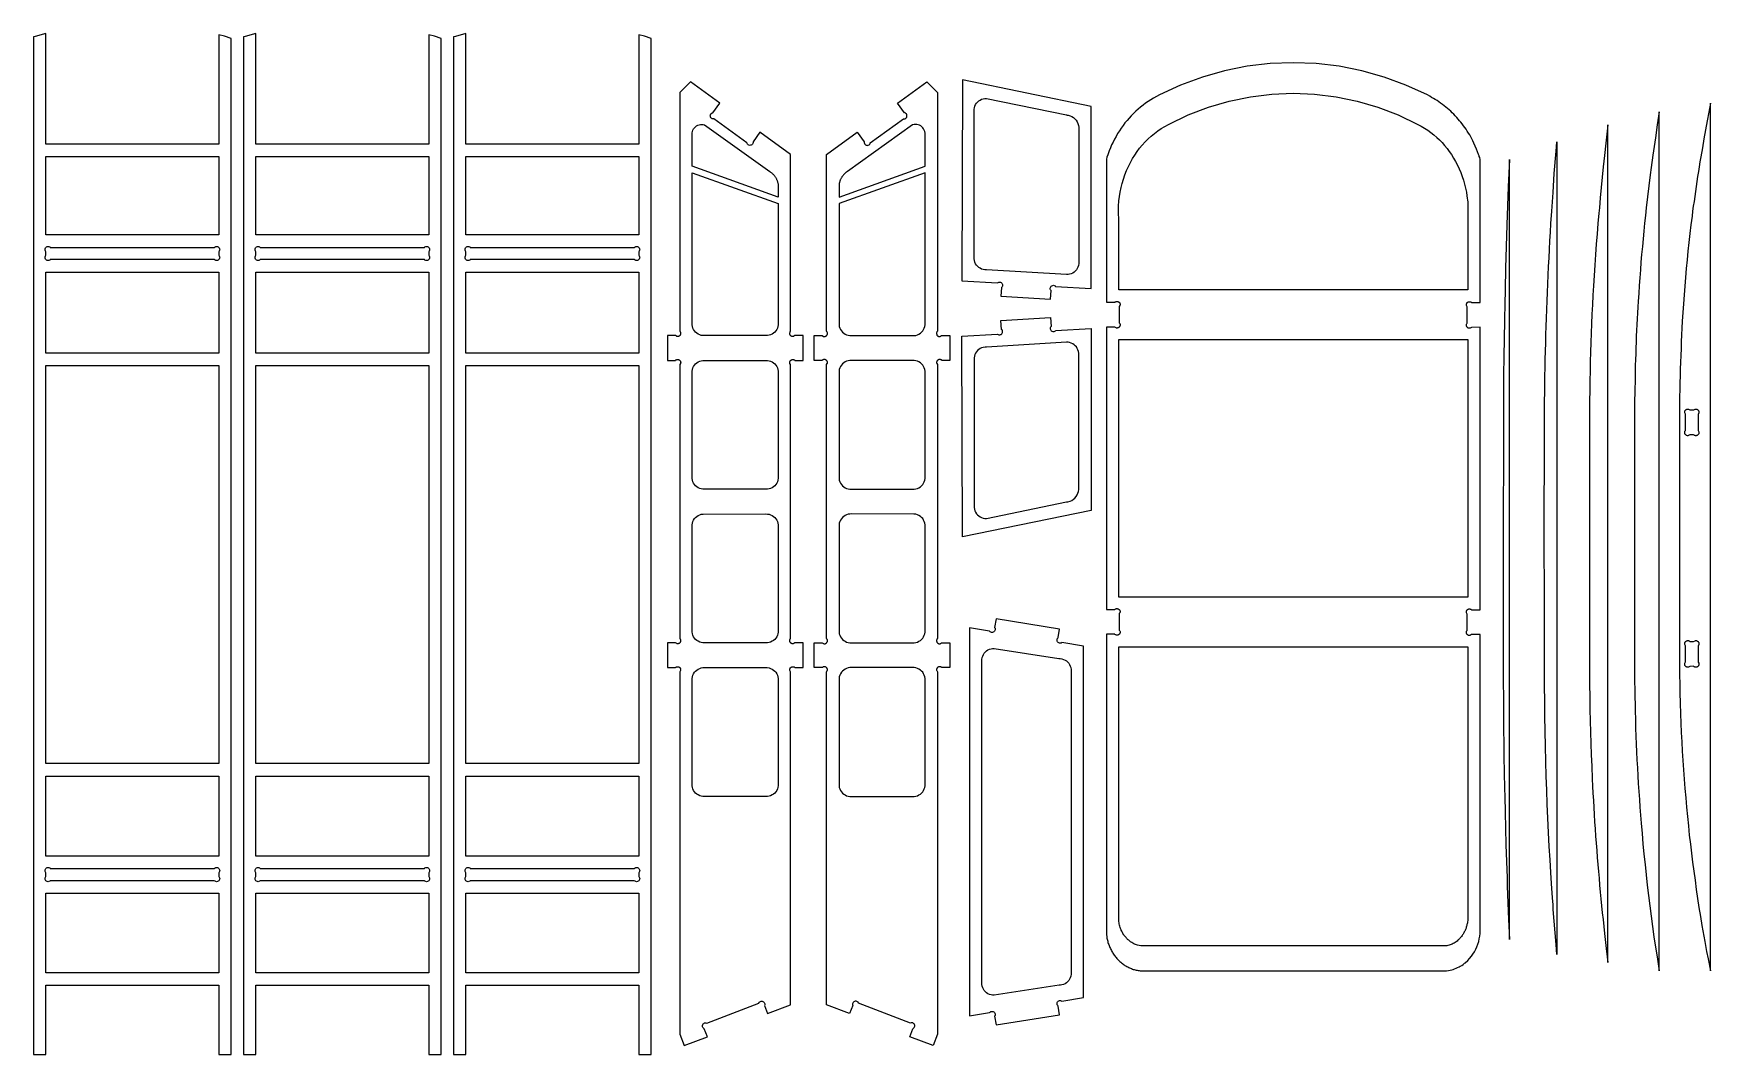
# Model space of a CAD drawing. Extents: x 141.1 to 183.9, y -70.4 to -35.8.
# Drawn here: x 141.07 to 157.95, y -46.04 to -35.76 of the extents above; entities that cross this region are included whole.
import ezdxf

# ---------------------------------------------------------------- set-up
doc = ezdxf.new("R2010")
doc.units = 0
doc.layers.get('0').update_dxf_attribs({"linetype": 'CONTINUOUS'})
doc.layers.add('SECTIONCUTEDGES', color=18, linetype='CONTINUOUS')

msp = doc.modelspace()

# ---------------------------------------------------------------- linework, layer by layer
for points in [[(141.198, -37.789), (141.198, -36.999), (142.938, -36.999), (142.938, -37.789)], [(143.312, -37.789), (143.312, -36.999), (145.051, -36.999), (145.051, -37.789)]]:
    msp.add_lwpolyline(points, close=True)
at = {"layer": 'SECTIONCUTEDGES'}
for points in [[(141.074, -46.039), (141.198, -46.039), (141.198, -45.341), (142.938, -45.341), (142.938, -46.039), (143.062, -46.039), (143.062, -35.812), (142.996, -35.789), (142.938, -35.774), (142.938, -36.874), (141.198, -36.874), (141.198, -35.762), (141.089, -35.79), (141.074, -35.796)], [(143.187, -46.039), (143.312, -46.039), (143.312, -45.341), (145.051, -45.341), (145.051, -46.039), (145.176, -46.039), (145.176, -35.812), (145.11, -35.789), (145.051, -35.774), (145.051, -36.874), (143.312, -36.874), (143.312, -35.762), (143.204, -35.79), (143.187, -35.796)], [(145.301, -46.039), (145.425, -46.039), (145.425, -45.341), (147.165, -45.341), (147.165, -46.039), (147.289, -46.039), (147.289, -35.812), (147.223, -35.789), (147.165, -35.774), (147.165, -36.874), (145.425, -36.874), (145.425, -35.762), (145.319, -35.79), (145.301, -35.796)], [(152.152, -45.185), (152.161, -45.187), (152.171, -45.19), (152.181, -45.192), (152.191, -45.193), (152.201, -45.195), (152.211, -45.196), (152.219, -45.197), (155.281, -45.197), (155.284, -45.197), (155.294, -45.196), (155.315, -45.193), (155.331, -45.19), (155.346, -45.186), (155.361, -45.182), (155.376, -45.177), (155.391, -45.171), (155.405, -45.165), (155.42, -45.158), (155.433, -45.15), (155.447, -45.142), (155.46, -45.133), (155.475, -45.121), (155.482, -45.116), (155.507, -45.092), (155.526, -45.072), (155.544, -45.051), (155.56, -45.028), (155.575, -45.005), (155.588, -44.98), (155.6, -44.955), (155.609, -44.929), (155.618, -44.903), (155.624, -44.876), (155.629, -44.848), (155.632, -44.821), (155.632, -41.812), (155.547, -41.812), (155.545, -41.813), (155.534, -41.819), (155.53, -41.821), (155.527, -41.821), (155.525, -41.821), (155.522, -41.821), (155.519, -41.821), (155.517, -41.82), (155.514, -41.82), (155.513, -41.819), (155.51, -41.817), (155.507, -41.816), (155.505, -41.814), (155.503, -41.812), (155.501, -41.809), (155.499, -41.807), (155.497, -41.804), (155.496, -41.801), (155.495, -41.799), (155.494, -41.796), (155.494, -41.793), (155.494, -41.79), (155.494, -41.786), (155.495, -41.783), (155.496, -41.779), (155.498, -41.775), (155.499, -41.774), (155.501, -41.771), (155.502, -41.769), (155.503, -41.768), (155.503, -41.607), (155.503, -41.606), (155.496, -41.593), (155.495, -41.59), (155.494, -41.587), (155.494, -41.584), (155.494, -41.58), (155.495, -41.578), (155.495, -41.576), (155.496, -41.574), (155.497, -41.572), (155.498, -41.57), (155.499, -41.568), (155.5, -41.566), (155.503, -41.563), (155.505, -41.561), (155.509, -41.559), (155.512, -41.557), (155.513, -41.556), (155.516, -41.555), (155.52, -41.554), (155.523, -41.554), (155.525, -41.554), (155.528, -41.554), (155.53, -41.554), (155.533, -41.555), (155.535, -41.555), (155.538, -41.556), (155.541, -41.558), (155.544, -41.56), (155.545, -41.561), (155.546, -41.562), (155.547, -41.563), (155.632, -41.563), (155.632, -38.719), (155.547, -38.72), (155.546, -38.72), (155.533, -38.727), (155.531, -38.728), (155.528, -38.728), (155.524, -38.729), (155.521, -38.728), (155.519, -38.728), (155.516, -38.727), (155.513, -38.726), (155.51, -38.725), (155.508, -38.724), (155.505, -38.721), (155.503, -38.719), (155.501, -38.717), (155.499, -38.714), (155.497, -38.712), (155.496, -38.709), (155.495, -38.706), (155.494, -38.703), (155.494, -38.7), (155.494, -38.697), (155.494, -38.694), (155.495, -38.69), (155.496, -38.686), (155.499, -38.68), (155.501, -38.677), (155.503, -38.676), (155.503, -38.676), (155.503, -38.514), (155.503, -38.513), (155.496, -38.5), (155.495, -38.499), (155.494, -38.496), (155.494, -38.493), (155.494, -38.49), (155.494, -38.488), (155.495, -38.485), (155.495, -38.483), (155.496, -38.481), (155.497, -38.479), (155.498, -38.477), (155.499, -38.475), (155.5, -38.473), (155.503, -38.47), (155.505, -38.468), (155.507, -38.467), (155.51, -38.465), (155.512, -38.464), (155.515, -38.463), (155.518, -38.462), (155.521, -38.461), (155.525, -38.461), (155.528, -38.461), (155.531, -38.461), (155.535, -38.462), (155.538, -38.464), (155.541, -38.465), (155.542, -38.466), (155.545, -38.468), (155.546, -38.47), (155.547, -38.47), (155.632, -38.47), (155.632, -37.031), (155.628, -37.011), (155.624, -37), (155.622, -36.994), (155.617, -36.978), (155.607, -36.951), (155.596, -36.924), (155.583, -36.894), (155.57, -36.864), (155.56, -36.843), (155.549, -36.823), (155.538, -36.803), (155.527, -36.783), (155.515, -36.763), (155.503, -36.743), (155.491, -36.725), (155.479, -36.707), (155.466, -36.69), (155.453, -36.672), (155.439, -36.655), (155.425, -36.639), (155.411, -36.622), (155.397, -36.606), (155.382, -36.59), (155.367, -36.574), (155.351, -36.559), (155.336, -36.544), (155.32, -36.53), (155.303, -36.515), (155.287, -36.502), (155.27, -36.488), (155.253, -36.475), (155.235, -36.462), (155.217, -36.45), (155.199, -36.437), (155.181, -36.426), (155.163, -36.414), (155.144, -36.404), (155.125, -36.393), (155.101, -36.38), (154.885, -36.281), (154.666, -36.2), (154.441, -36.137), (154.213, -36.091), (153.983, -36.064), (153.751, -36.055), (153.52, -36.064), (153.289, -36.091), (153.061, -36.137), (152.837, -36.2), (152.618, -36.281), (152.404, -36.379), (152.346, -36.411), (152.319, -36.428), (152.292, -36.445), (152.266, -36.463), (152.24, -36.482), (152.215, -36.502), (152.19, -36.523), (152.167, -36.544), (152.144, -36.567), (152.121, -36.589), (152.1, -36.613), (152.079, -36.637), (152.058, -36.662), (152.039, -36.688), (152.02, -36.714), (152.002, -36.741), (151.984, -36.769), (151.968, -36.797), (151.952, -36.825), (151.938, -36.854), (151.924, -36.883), (151.911, -36.913), (151.899, -36.943), (151.888, -36.974), (151.885, -36.982), (151.877, -37.007), (151.872, -37.025), (151.871, -37.028), (151.871, -37.03), (151.871, -38.467), (151.955, -38.467), (151.956, -38.467), (151.957, -38.466), (151.96, -38.463), (151.962, -38.462), (151.965, -38.461), (151.968, -38.459), (151.971, -38.459), (151.974, -38.458), (151.978, -38.458), (151.981, -38.458), (151.984, -38.459), (151.988, -38.46), (151.991, -38.461), (151.994, -38.463), (151.997, -38.465), (151.999, -38.467), (152.002, -38.47), (152.003, -38.472), (152.005, -38.474), (152.006, -38.476), (152.006, -38.478), (152.007, -38.48), (152.008, -38.483), (152.008, -38.485), (152.009, -38.487), (152.009, -38.489), (152.008, -38.493), (152.007, -38.496), (152.007, -38.498), (152, -38.51), (151.999, -38.511), (151.999, -38.672), (152, -38.673), (152.001, -38.675), (152.003, -38.677), (152.004, -38.679), (152.006, -38.681), (152.007, -38.684), (152.008, -38.688), (152.008, -38.691), (152.008, -38.694), (152.008, -38.697), (152.008, -38.7), (152.007, -38.703), (152.006, -38.706), (152.005, -38.709), (152.004, -38.711), (152.002, -38.714), (151.999, -38.717), (151.998, -38.718), (151.995, -38.72), (151.993, -38.722), (151.99, -38.723), (151.987, -38.724), (151.983, -38.725), (151.98, -38.726), (151.977, -38.726), (151.974, -38.726), (151.969, -38.724), (151.957, -38.717), (151.955, -38.717), (151.871, -38.717), (151.871, -41.56), (151.955, -41.56), (151.956, -41.559), (151.957, -41.558), (151.96, -41.556), (151.963, -41.554), (151.966, -41.553), (151.969, -41.552), (151.973, -41.551), (151.976, -41.551), (151.979, -41.551), (151.981, -41.551), (151.984, -41.552), (151.988, -41.553), (151.989, -41.553), (151.992, -41.555), (151.995, -41.557), (151.997, -41.558), (151.999, -41.56), (152.002, -41.563), (152.003, -41.565), (152.005, -41.567), (152.006, -41.569), (152.006, -41.571), (152.007, -41.573), (152.008, -41.575), (152.008, -41.578), (152.009, -41.58), (152.009, -41.583), (152.008, -41.584), (152.008, -41.587), (152.007, -41.589), (152.006, -41.592), (152.001, -41.6), (152, -41.603), (151.999, -41.604), (151.999, -41.765), (152, -41.766), (152, -41.767), (152.003, -41.77), (152.006, -41.775), (152.007, -41.776), (152.008, -41.781), (152.008, -41.784), (152.008, -41.787), (152.008, -41.79), (152.008, -41.793), (152.007, -41.796), (152.006, -41.799), (152.005, -41.801), (152.004, -41.804), (152.002, -41.807), (151.999, -41.809), (151.998, -41.811), (151.995, -41.813), (151.993, -41.815), (151.991, -41.815), (151.988, -41.817), (151.987, -41.817), (151.983, -41.818), (151.982, -41.818), (151.979, -41.819), (151.977, -41.819), (151.974, -41.818), (151.97, -41.817), (151.967, -41.816), (151.957, -41.81), (151.956, -41.809), (151.871, -41.809), (151.871, -44.821), (151.871, -44.825), (151.872, -44.834), (151.874, -44.853), (151.877, -44.868), (151.879, -44.878), (151.881, -44.889), (151.884, -44.9), (151.887, -44.911), (151.89, -44.921), (151.894, -44.932), (151.898, -44.942), (151.902, -44.952), (151.906, -44.962), (151.911, -44.972), (151.915, -44.982), (151.921, -44.992), (151.926, -45.002), (151.931, -45.011), (151.937, -45.02), (151.943, -45.03), (151.95, -45.038), (151.956, -45.047), (151.963, -45.056), (151.97, -45.064), (151.977, -45.073), (151.984, -45.081), (151.992, -45.089), (152, -45.096), (152.007, -45.103), (152.015, -45.11), (152.024, -45.117), (152.032, -45.124), (152.041, -45.13), (152.049, -45.136), (152.058, -45.142), (152.067, -45.148), (152.077, -45.153), (152.086, -45.158), (152.096, -45.163), (152.105, -45.167), (152.114, -45.171), (152.123, -45.175), (152.133, -45.179), (152.142, -45.182)], [(147.622, -45.95), (147.855, -45.861), (147.823, -45.78), (147.817, -45.775), (147.811, -45.769), (147.807, -45.762), (147.805, -45.754), (147.805, -45.746), (147.808, -45.738), (147.812, -45.731), (147.818, -45.726), (147.825, -45.722), (147.833, -45.72), (147.841, -45.72), (147.849, -45.723), (148.372, -45.521), (148.376, -45.514), (148.382, -45.508), (148.39, -45.505), (148.397, -45.503), (148.406, -45.503), (148.413, -45.505), (148.42, -45.509), (148.426, -45.515), (148.43, -45.522), (148.432, -45.53), (148.432, -45.539), (148.429, -45.546), (148.461, -45.628), (148.693, -45.538), (148.693, -42.189), (148.693, -42.188), (148.692, -42.186), (148.686, -42.175), (148.685, -42.172), (148.684, -42.169), (148.684, -42.166), (148.684, -42.162), (148.685, -42.16), (148.685, -42.158), (148.686, -42.156), (148.687, -42.154), (148.688, -42.152), (148.689, -42.15), (148.69, -42.148), (148.694, -42.144), (148.695, -42.143), (148.699, -42.14), (148.702, -42.139), (148.703, -42.138), (148.706, -42.137), (148.71, -42.136), (148.713, -42.136), (148.715, -42.136), (148.718, -42.136), (148.72, -42.136), (148.723, -42.136), (148.725, -42.137), (148.728, -42.138), (148.731, -42.14), (148.734, -42.142), (148.735, -42.143), (148.736, -42.144), (148.737, -42.145), (148.818, -42.145), (148.818, -41.895), (148.737, -41.895), (148.736, -41.896), (148.724, -41.902), (148.721, -41.903), (148.719, -41.904), (148.715, -41.904), (148.712, -41.904), (148.709, -41.904), (148.706, -41.903), (148.703, -41.902), (148.7, -41.901), (148.698, -41.9), (148.695, -41.897), (148.693, -41.895), (148.691, -41.892), (148.689, -41.89), (148.687, -41.887), (148.686, -41.885), (148.685, -41.882), (148.684, -41.879), (148.684, -41.876), (148.684, -41.873), (148.684, -41.87), (148.685, -41.866), (148.686, -41.862), (148.687, -41.859), (148.689, -41.857), (148.69, -41.855), (148.692, -41.853), (148.693, -41.852), (148.693, -39.096), (148.693, -39.095), (148.691, -39.092), (148.686, -39.083), (148.685, -39.08), (148.685, -39.079), (148.684, -39.076), (148.684, -39.074), (148.684, -39.07), (148.685, -39.067), (148.685, -39.065), (148.686, -39.063), (148.687, -39.061), (148.688, -39.059), (148.689, -39.057), (148.69, -39.055), (148.693, -39.052), (148.695, -39.05), (148.697, -39.049), (148.7, -39.047), (148.702, -39.046), (148.705, -39.045), (148.708, -39.044), (148.711, -39.043), (148.715, -39.043), (148.718, -39.043), (148.72, -39.043), (148.723, -39.044), (148.726, -39.045), (148.728, -39.045), (148.731, -39.047), (148.732, -39.048), (148.735, -39.05), (148.737, -39.052), (148.737, -39.052), (148.818, -39.052), (148.818, -38.803), (148.737, -38.803), (148.736, -38.803), (148.725, -38.809), (148.723, -38.81), (148.721, -38.811), (148.716, -38.812), (148.712, -38.812), (148.711, -38.811), (148.707, -38.811), (148.704, -38.81), (148.701, -38.809), (148.698, -38.807), (148.695, -38.804), (148.693, -38.803), (148.691, -38.8), (148.689, -38.797), (148.687, -38.795), (148.686, -38.792), (148.685, -38.789), (148.684, -38.786), (148.684, -38.783), (148.684, -38.78), (148.684, -38.777), (148.685, -38.774), (148.687, -38.767), (148.689, -38.764), (148.69, -38.762), (148.692, -38.76), (148.693, -38.759), (148.693, -38.759), (148.693, -36.979), (148.384, -36.755), (148.315, -36.852), (148.315, -36.86), (148.313, -36.868), (148.309, -36.875), (148.303, -36.881), (148.296, -36.885), (148.289, -36.887), (148.28, -36.888), (148.273, -36.886), (148.265, -36.882), (148.259, -36.876), (148.255, -36.869), (148.253, -36.862), (147.92, -36.621), (147.912, -36.621), (147.904, -36.619), (147.897, -36.615), (147.891, -36.609), (147.887, -36.602), (147.885, -36.595), (147.884, -36.586), (147.886, -36.579), (147.89, -36.571), (147.896, -36.565), (147.903, -36.561), (147.91, -36.559), (147.981, -36.462), (147.685, -36.247), (147.577, -36.355), (147.577, -38.758), (147.577, -38.759), (147.578, -38.759), (147.579, -38.76), (147.581, -38.762), (147.582, -38.764), (147.584, -38.768), (147.585, -38.77), (147.586, -38.774), (147.586, -38.777), (147.586, -38.78), (147.586, -38.783), (147.586, -38.786), (147.585, -38.789), (147.584, -38.792), (147.583, -38.795), (147.582, -38.797), (147.58, -38.8), (147.578, -38.802), (147.576, -38.804), (147.572, -38.807), (147.569, -38.809), (147.566, -38.81), (147.565, -38.81), (147.561, -38.811), (147.56, -38.811), (147.557, -38.812), (147.553, -38.812), (147.549, -38.811), (147.546, -38.809), (147.535, -38.803), (147.534, -38.803), (147.453, -38.803), (147.453, -39.052), (147.533, -39.052), (147.534, -39.052), (147.535, -39.05), (147.538, -39.048), (147.54, -39.047), (147.543, -39.045), (147.546, -39.044), (147.549, -39.043), (147.551, -39.043), (147.554, -39.043), (147.557, -39.043), (147.559, -39.043), (147.562, -39.044), (147.564, -39.044), (147.567, -39.045), (147.569, -39.046), (147.572, -39.048), (147.575, -39.05), (147.577, -39.052), (147.579, -39.053), (147.58, -39.055), (147.581, -39.057), (147.583, -39.059), (147.584, -39.061), (147.584, -39.063), (147.585, -39.065), (147.586, -39.067), (147.586, -39.07), (147.587, -39.072), (147.587, -39.075), (147.586, -39.077), (147.586, -39.079), (147.585, -39.082), (147.578, -39.095), (147.577, -39.096), (147.577, -41.851), (147.578, -41.852), (147.58, -41.854), (147.582, -41.857), (147.583, -41.859), (147.585, -41.862), (147.586, -41.867), (147.586, -41.87), (147.586, -41.873), (147.586, -41.876), (147.586, -41.879), (147.585, -41.882), (147.584, -41.885), (147.583, -41.887), (147.582, -41.89), (147.58, -41.892), (147.578, -41.895), (147.576, -41.897), (147.573, -41.899), (147.571, -41.901), (147.568, -41.902), (147.566, -41.903), (147.563, -41.904), (147.56, -41.904), (147.558, -41.904), (147.554, -41.904), (147.55, -41.904), (147.547, -41.902), (147.535, -41.896), (147.534, -41.895), (147.453, -41.895), (147.453, -42.145), (147.533, -42.145), (147.534, -42.144), (147.536, -42.143), (147.538, -42.141), (147.541, -42.139), (147.544, -42.137), (147.547, -42.136), (147.551, -42.136), (147.554, -42.136), (147.556, -42.136), (147.559, -42.136), (147.561, -42.136), (147.564, -42.137), (147.567, -42.138), (147.57, -42.14), (147.573, -42.141), (147.575, -42.143), (147.577, -42.145), (147.58, -42.148), (147.581, -42.15), (147.583, -42.152), (147.584, -42.154), (147.585, -42.156), (147.585, -42.158), (147.586, -42.16), (147.586, -42.162), (147.587, -42.167), (147.587, -42.168), (147.586, -42.171), (147.585, -42.174), (147.578, -42.187), (147.577, -42.189), (147.577, -45.834)], [(150.126, -45.95), (149.893, -45.861), (149.924, -45.78), (149.931, -45.775), (149.937, -45.769), (149.941, -45.762), (149.943, -45.754), (149.943, -45.746), (149.94, -45.738), (149.936, -45.731), (149.93, -45.726), (149.923, -45.722), (149.915, -45.72), (149.907, -45.72), (149.899, -45.723), (149.376, -45.521), (149.372, -45.514), (149.366, -45.508), (149.358, -45.505), (149.351, -45.503), (149.342, -45.503), (149.335, -45.505), (149.328, -45.509), (149.322, -45.515), (149.318, -45.522), (149.316, -45.53), (149.316, -45.539), (149.319, -45.546), (149.287, -45.628), (149.055, -45.538), (149.055, -42.189), (149.055, -42.187), (149.062, -42.175), (149.063, -42.173), (149.064, -42.17), (149.064, -42.167), (149.064, -42.162), (149.063, -42.16), (149.063, -42.158), (149.062, -42.156), (149.061, -42.154), (149.06, -42.152), (149.059, -42.15), (149.057, -42.148), (149.056, -42.146), (149.054, -42.144), (149.053, -42.143), (149.049, -42.14), (149.046, -42.139), (149.045, -42.138), (149.042, -42.137), (149.038, -42.136), (149.035, -42.136), (149.033, -42.136), (149.03, -42.136), (149.028, -42.136), (149.025, -42.136), (149.023, -42.137), (149.02, -42.138), (149.017, -42.14), (149.014, -42.142), (149.013, -42.143), (149.012, -42.144), (149.011, -42.145), (148.93, -42.145), (148.93, -41.895), (149.011, -41.895), (149.012, -41.896), (149.024, -41.902), (149.027, -41.904), (149.029, -41.904), (149.033, -41.904), (149.036, -41.904), (149.039, -41.904), (149.042, -41.903), (149.045, -41.902), (149.048, -41.901), (149.049, -41.9), (149.053, -41.897), (149.055, -41.895), (149.057, -41.892), (149.059, -41.89), (149.061, -41.887), (149.062, -41.885), (149.063, -41.882), (149.064, -41.879), (149.064, -41.876), (149.064, -41.873), (149.064, -41.87), (149.063, -41.864), (149.062, -41.862), (149.061, -41.859), (149.059, -41.857), (149.058, -41.855), (149.057, -41.853), (149.055, -41.852), (149.055, -41.851), (149.055, -39.096), (149.055, -39.095), (149.062, -39.083), (149.063, -39.08), (149.063, -39.079), (149.064, -39.076), (149.064, -39.074), (149.064, -39.07), (149.063, -39.067), (149.063, -39.065), (149.062, -39.063), (149.061, -39.061), (149.06, -39.059), (149.059, -39.057), (149.058, -39.055), (149.055, -39.052), (149.053, -39.05), (149.051, -39.049), (149.048, -39.047), (149.046, -39.046), (149.043, -39.045), (149.04, -39.044), (149.037, -39.043), (149.033, -39.043), (149.03, -39.043), (149.028, -39.043), (149.025, -39.044), (149.022, -39.045), (149.02, -39.045), (149.017, -39.047), (149.016, -39.048), (149.013, -39.05), (149.012, -39.051), (149.011, -39.052), (148.93, -39.052), (148.93, -38.803), (149.011, -38.803), (149.012, -38.803), (149.025, -38.81), (149.027, -38.811), (149.03, -38.811), (149.032, -38.812), (149.036, -38.812), (149.039, -38.811), (149.042, -38.81), (149.045, -38.809), (149.047, -38.809), (149.049, -38.807), (149.053, -38.804), (149.055, -38.803), (149.057, -38.8), (149.059, -38.797), (149.061, -38.795), (149.062, -38.792), (149.063, -38.789), (149.064, -38.786), (149.064, -38.783), (149.064, -38.78), (149.064, -38.777), (149.063, -38.774), (149.061, -38.767), (149.059, -38.764), (149.058, -38.762), (149.056, -38.759), (149.055, -38.759), (149.055, -36.979), (149.364, -36.755), (149.433, -36.852), (149.433, -36.86), (149.435, -36.868), (149.439, -36.875), (149.445, -36.881), (149.452, -36.885), (149.459, -36.887), (149.467, -36.888), (149.475, -36.886), (149.483, -36.882), (149.489, -36.876), (149.493, -36.869), (149.495, -36.862), (149.828, -36.621), (149.836, -36.621), (149.844, -36.619), (149.851, -36.615), (149.857, -36.609), (149.861, -36.602), (149.863, -36.595), (149.864, -36.586), (149.862, -36.579), (149.858, -36.571), (149.852, -36.565), (149.845, -36.561), (149.838, -36.559), (149.767, -36.462), (150.063, -36.247), (150.171, -36.355), (150.171, -38.758), (150.17, -38.759), (150.169, -38.76), (150.167, -38.762), (150.166, -38.765), (150.164, -38.769), (150.162, -38.773), (150.162, -38.777), (150.162, -38.78), (150.162, -38.783), (150.162, -38.786), (150.163, -38.789), (150.164, -38.792), (150.165, -38.795), (150.166, -38.797), (150.168, -38.8), (150.17, -38.802), (150.172, -38.804), (150.176, -38.807), (150.179, -38.809), (150.182, -38.81), (150.185, -38.811), (150.187, -38.811), (150.19, -38.812), (150.193, -38.812), (150.196, -38.811), (150.199, -38.811), (150.202, -38.809), (150.213, -38.803), (150.214, -38.803), (150.295, -38.803), (150.295, -39.052), (150.214, -39.052), (150.214, -39.051), (150.213, -39.05), (150.21, -39.048), (150.208, -39.047), (150.205, -39.045), (150.202, -39.044), (150.201, -39.044), (150.197, -39.043), (150.194, -39.043), (150.192, -39.043), (150.189, -39.043), (150.187, -39.043), (150.184, -39.044), (150.181, -39.045), (150.179, -39.046), (150.176, -39.048), (150.173, -39.05), (150.171, -39.052), (150.168, -39.055), (150.167, -39.057), (150.165, -39.059), (150.164, -39.061), (150.163, -39.063), (150.163, -39.065), (150.162, -39.067), (150.162, -39.07), (150.161, -39.073), (150.162, -39.076), (150.162, -39.077), (150.163, -39.08), (150.164, -39.083), (150.17, -39.095), (150.171, -39.096), (150.171, -41.851), (150.17, -41.852), (150.168, -41.854), (150.166, -41.857), (150.165, -41.859), (150.163, -41.865), (150.162, -41.87), (150.161, -41.873), (150.162, -41.876), (150.162, -41.879), (150.163, -41.882), (150.164, -41.885), (150.165, -41.887), (150.166, -41.89), (150.168, -41.892), (150.171, -41.895), (150.172, -41.897), (150.175, -41.899), (150.177, -41.901), (150.18, -41.902), (150.182, -41.903), (150.185, -41.904), (150.188, -41.904), (150.191, -41.904), (150.196, -41.904), (150.198, -41.904), (150.201, -41.902), (150.213, -41.896), (150.214, -41.896), (150.295, -41.895), (150.295, -42.145), (150.215, -42.145), (150.214, -42.144), (150.213, -42.143), (150.21, -42.141), (150.207, -42.139), (150.204, -42.137), (150.201, -42.136), (150.197, -42.136), (150.194, -42.136), (150.192, -42.136), (150.189, -42.136), (150.187, -42.136), (150.184, -42.137), (150.181, -42.138), (150.177, -42.14), (150.175, -42.141), (150.173, -42.143), (150.171, -42.145), (150.168, -42.148), (150.167, -42.15), (150.165, -42.152), (150.164, -42.154), (150.163, -42.156), (150.163, -42.158), (150.162, -42.16), (150.162, -42.162), (150.161, -42.167), (150.162, -42.169), (150.162, -42.171), (150.163, -42.174), (150.17, -42.187), (150.171, -42.189), (150.171, -45.834)], [(150.81, -38.407), (151.308, -38.437), (151.314, -38.348), (151.309, -38.341), (151.306, -38.334), (151.306, -38.326), (151.307, -38.318), (151.311, -38.31), (151.316, -38.304), (151.323, -38.3), (151.331, -38.297), (151.339, -38.296), (151.347, -38.298), (151.354, -38.301), (151.36, -38.307), (151.717, -38.328), (151.717, -36.495), (150.423, -36.229), (150.415, -38.25), (150.774, -38.271), (150.781, -38.267), (150.789, -38.264), (150.797, -38.264), (150.805, -38.265), (150.812, -38.269), (150.818, -38.274), (150.823, -38.281), (150.825, -38.289), (150.826, -38.297), (150.825, -38.305), (150.821, -38.312), (150.816, -38.318)], [(150.631, -38.137), (150.615, -38.132), (150.6, -38.125), (150.586, -38.116), (150.574, -38.105), (150.563, -38.093), (150.554, -38.079), (150.547, -38.064), (150.542, -38.048), (150.539, -38.031), (150.539, -36.538), (150.539, -36.524), (150.542, -36.508), (150.547, -36.492), (150.554, -36.477), (150.563, -36.463), (150.574, -36.451), (150.586, -36.44), (150.6, -36.431), (150.615, -36.424), (150.631, -36.419), (150.647, -36.416), (150.664, -36.416), (151.468, -36.581), (151.472, -36.582), (151.482, -36.583), (151.486, -36.584), (151.505, -36.589), (151.523, -36.598), (151.539, -36.608), (151.554, -36.62), (151.566, -36.635), (151.577, -36.651), (151.585, -36.668), (151.591, -36.687), (151.594, -36.705), (151.595, -36.725), (151.594, -36.728), (151.593, -36.741), (151.592, -38.071), (151.592, -38.078), (151.59, -38.097), (151.585, -38.112), (151.578, -38.127), (151.569, -38.141), (151.558, -38.154), (151.545, -38.164), (151.532, -38.173), (151.517, -38.18), (151.501, -38.185), (151.485, -38.188), (151.468, -38.188), (150.664, -38.14), (150.649, -38.14)], [(151.996, -38.343), (151.996, -37.645), (151.996, -37.636), (151.995, -37.618), (151.993, -37.582), (151.992, -37.564), (151.992, -37.542), (151.993, -37.499), (151.996, -37.447), (152.002, -37.402), (152.009, -37.358), (152.018, -37.313), (152.029, -37.27), (152.042, -37.226), (152.057, -37.184), (152.073, -37.142), (152.092, -37.1), (152.112, -37.06), (152.134, -37.02), (152.156, -36.985), (152.18, -36.95), (152.205, -36.916), (152.232, -36.884), (152.261, -36.852), (152.291, -36.823), (152.322, -36.794), (152.354, -36.767), (152.388, -36.742), (152.423, -36.718), (152.459, -36.696), (152.496, -36.676), (152.695, -36.581), (152.899, -36.503), (153.108, -36.442), (153.321, -36.398), (153.535, -36.372), (153.751, -36.363), (153.967, -36.372), (154.182, -36.398), (154.394, -36.442), (154.603, -36.503), (154.808, -36.581), (155.007, -36.676), (155.04, -36.694), (155.073, -36.714), (155.105, -36.735), (155.136, -36.758), (155.166, -36.782), (155.195, -36.807), (155.222, -36.833), (155.249, -36.86), (155.275, -36.889), (155.299, -36.919), (155.322, -36.949), (155.343, -36.981), (155.365, -37.016), (155.385, -37.051), (155.404, -37.087), (155.422, -37.124), (155.437, -37.162), (155.452, -37.2), (155.465, -37.238), (155.476, -37.278), (155.486, -37.317), (155.494, -37.357), (155.5, -37.397), (155.503, -37.419), (155.505, -37.438), (155.507, -37.456), (155.508, -37.471), (155.509, -37.491), (155.509, -37.526), (155.507, -37.619), (155.507, -38.343)], [(157.435, -45.197), (157.435, -36.55), (157.415, -36.681), (157.396, -36.812), (157.383, -36.899), (157.371, -36.986), (157.354, -37.11), (157.345, -37.184), (157.331, -37.294), (157.317, -37.405), (157.304, -37.516), (157.296, -37.594), (157.288, -37.672), (157.28, -37.75), (157.272, -37.829), (157.265, -37.907), (157.258, -37.985), (157.251, -38.064), (157.245, -38.142), (157.239, -38.22), (157.233, -38.299), (157.228, -38.377), (157.223, -38.456), (157.219, -38.515), (157.216, -38.573), (157.213, -38.632), (157.21, -38.691), (157.207, -38.75), (157.204, -38.809), (157.202, -38.868), (157.2, -38.927), (157.198, -38.986), (157.196, -39.044), (157.194, -39.103), (157.191, -39.202), (157.191, -39.242), (157.188, -39.363), (157.187, -39.471), (157.186, -39.574), (157.186, -39.608), (157.186, -42.162), (157.186, -42.244), (157.188, -42.406), (157.191, -42.551), (157.196, -42.696), (157.197, -42.754), (157.2, -42.834), (157.203, -42.914), (157.207, -42.993), (157.211, -43.073), (157.215, -43.153), (157.219, -43.233), (157.224, -43.312), (157.229, -43.392), (157.235, -43.471), (157.24, -43.551), (157.247, -43.631), (157.253, -43.71), (157.262, -43.815), (157.271, -43.919), (157.281, -44.023), (157.292, -44.127), (157.303, -44.231), (157.315, -44.335), (157.327, -44.439), (157.34, -44.543), (157.353, -44.647), (157.368, -44.751), (157.382, -44.854), (157.404, -44.998), (157.413, -45.057)], [(157.95, -45.197), (157.95, -36.463), (157.933, -36.552), (157.917, -36.642), (157.9, -36.732), (157.884, -36.822), (157.869, -36.912), (157.853, -37.003), (157.845, -37.052), (157.837, -37.102), (157.829, -37.152), (157.821, -37.201), (157.814, -37.251), (157.806, -37.301), (157.799, -37.351), (157.792, -37.401), (157.785, -37.451), (157.778, -37.501), (157.771, -37.55), (157.765, -37.6), (157.754, -37.688), (157.743, -37.776), (157.734, -37.864), (157.724, -37.952), (157.715, -38.04), (157.707, -38.128), (157.699, -38.217), (157.692, -38.305), (157.685, -38.393), (157.678, -38.481), (157.673, -38.57), (157.667, -38.658), (157.663, -38.727), (157.66, -38.796), (157.657, -38.864), (157.654, -38.933), (157.651, -39.002), (157.648, -39.071), (157.646, -39.14), (157.644, -39.209), (157.643, -39.278), (157.641, -39.347), (157.64, -39.416), (157.639, -39.551), (157.639, -42.145), (157.64, -42.252), (157.641, -42.279), (157.643, -42.398), (157.646, -42.504), (157.649, -42.609), (157.652, -42.704), (157.657, -42.798), (157.661, -42.892), (157.666, -42.986), (157.672, -43.081), (157.678, -43.175), (157.685, -43.269), (157.693, -43.363), (157.701, -43.457), (157.709, -43.551), (157.718, -43.645), (157.728, -43.739), (157.737, -43.83), (157.748, -43.922), (157.759, -44.013), (157.77, -44.104), (157.782, -44.195), (157.795, -44.286), (157.808, -44.377), (157.821, -44.468), (157.835, -44.559), (157.85, -44.649), (157.865, -44.74), (157.894, -44.901), (157.912, -45.001), (157.927, -45.076)], [(148.568, -37.408), (147.702, -37.097), (147.702, -36.768), (147.702, -36.762), (147.705, -36.748), (147.71, -36.734), (147.717, -36.722), (147.725, -36.711), (147.735, -36.701), (147.746, -36.692), (147.758, -36.685), (147.771, -36.68), (147.785, -36.677), (147.799, -36.676), (147.813, -36.677), (147.827, -36.68), (148.483, -37.15), (148.492, -37.156), (148.498, -37.161), (148.502, -37.165), (148.507, -37.168), (148.511, -37.172), (148.515, -37.177), (148.519, -37.181), (148.523, -37.185), (148.527, -37.19), (148.531, -37.194), (148.534, -37.199), (148.538, -37.204), (148.541, -37.209), (148.544, -37.214), (148.547, -37.219), (148.55, -37.225), (148.552, -37.23), (148.555, -37.235), (148.557, -37.241), (148.559, -37.246), (148.561, -37.252), (148.562, -37.258), (148.564, -37.263), (148.565, -37.269), (148.566, -37.275), (148.568, -37.283), (148.568, -37.287)], [(149.18, -37.408), (150.046, -37.097), (150.046, -36.768), (150.046, -36.763), (150.043, -36.748), (150.038, -36.734), (150.031, -36.722), (150.023, -36.711), (150.013, -36.701), (150.002, -36.692), (149.99, -36.685), (149.977, -36.68), (149.963, -36.677), (149.949, -36.676), (149.935, -36.677), (149.921, -36.68), (149.265, -37.15), (149.257, -37.156), (149.25, -37.161), (149.246, -37.165), (149.241, -37.168), (149.237, -37.172), (149.233, -37.177), (149.229, -37.181), (149.225, -37.185), (149.221, -37.19), (149.217, -37.194), (149.214, -37.199), (149.21, -37.204), (149.207, -37.209), (149.204, -37.214), (149.201, -37.219), (149.198, -37.225), (149.196, -37.23), (149.193, -37.235), (149.191, -37.241), (149.189, -37.246), (149.187, -37.252), (149.186, -37.258), (149.184, -37.263), (149.183, -37.269), (149.182, -37.275), (149.18, -37.283), (149.18, -37.288)], [(156.919, -45.112), (156.919, -36.681), (156.912, -36.743), (156.898, -36.866), (156.884, -36.989), (156.872, -37.102), (156.861, -37.206), (156.851, -37.31), (156.841, -37.414), (156.832, -37.517), (156.827, -37.569), (156.818, -37.673), (156.81, -37.778), (156.801, -37.883), (156.794, -37.987), (156.787, -38.092), (156.78, -38.197), (156.773, -38.302), (156.768, -38.397), (156.763, -38.492), (156.758, -38.588), (156.754, -38.683), (156.75, -38.778), (156.747, -38.873), (156.744, -38.969), (156.741, -39.064), (156.739, -39.16), (156.737, -39.255), (156.735, -39.35), (156.734, -39.465), (156.733, -39.576), (156.733, -39.662), (156.733, -42.153), (156.734, -42.302), (156.735, -42.451), (156.737, -42.567), (156.74, -42.681), (156.743, -42.795), (156.747, -42.908), (156.751, -43.022), (156.755, -43.136), (156.761, -43.264), (156.764, -43.337), (156.768, -43.409), (156.772, -43.481), (156.776, -43.553), (156.781, -43.625), (156.785, -43.697), (156.79, -43.769), (156.795, -43.841), (156.8, -43.913), (156.806, -43.985), (156.811, -44.057), (156.817, -44.126), (156.823, -44.196), (156.829, -44.265), (156.835, -44.335), (156.841, -44.404), (156.848, -44.473), (156.855, -44.543), (156.862, -44.612), (156.869, -44.681), (156.877, -44.75), (156.885, -44.82), (156.902, -44.972)], [(156.368, -44.578), (156.366, -44.534), (156.361, -44.462), (156.351, -44.319), (156.344, -44.207), (156.336, -44.08), (156.328, -43.945), (156.321, -43.803), (156.314, -43.661), (156.308, -43.519), (156.303, -43.378), (156.298, -43.236), (156.293, -43.089), (156.29, -42.937), (156.286, -42.785), (156.284, -42.633), (156.282, -42.481), (156.281, -42.33), (156.28, -42.254), (156.279, -41.512), (156.278, -40.789), (156.279, -39.831), (156.279, -39.728), (156.28, -39.626), (156.28, -39.542), (156.281, -39.459), (156.282, -39.376), (156.283, -39.292), (156.285, -39.209), (156.286, -39.126), (156.288, -39.043), (156.29, -38.959), (156.292, -38.876), (156.295, -38.793), (156.297, -38.71), (156.3, -38.626), (156.303, -38.54), (156.306, -38.453), (156.31, -38.367), (156.314, -38.28), (156.318, -38.194), (156.322, -38.107), (156.326, -38.021), (156.331, -37.934), (156.335, -37.848), (156.34, -37.761), (156.345, -37.675), (156.353, -37.551), (156.366, -37.361), (156.379, -37.171), (156.396, -36.945), (156.404, -36.851), (156.404, -45.031), (156.396, -44.932), (156.386, -44.814), (156.377, -44.696)], [(145.425, -37.789), (145.425, -36.999), (147.165, -36.999), (147.165, -37.789)], [(155.912, -44.512), (155.918, -44.679), (155.927, -44.88), (155.927, -37.031), (155.916, -37.306), (155.908, -37.496), (155.902, -37.686), (155.895, -37.905), (155.889, -38.123), (155.884, -38.342), (155.88, -38.487), (155.878, -38.633), (155.874, -38.852), (155.872, -38.997), (155.869, -39.216), (155.868, -39.362), (155.867, -39.489), (155.866, -39.654), (155.864, -40.984), (155.865, -42.205), (155.865, -42.313), (155.866, -42.421), (155.866, -42.529), (155.867, -42.637), (155.869, -42.799), (155.87, -42.879), (155.872, -43.039), (155.875, -43.2), (155.878, -43.36), (155.88, -43.441), (155.883, -43.601), (155.888, -43.761), (155.892, -43.928), (155.897, -44.095), (155.903, -44.262), (155.906, -44.345)], [(147.794, -38.8), (147.778, -38.795), (147.763, -38.788), (147.749, -38.779), (147.737, -38.768), (147.726, -38.755), (147.717, -38.742), (147.71, -38.727), (147.705, -38.711), (147.702, -38.695), (147.702, -38.685), (147.702, -37.163), (148.568, -37.474), (148.568, -38.678), (148.568, -38.693), (148.565, -38.711), (148.56, -38.727), (148.553, -38.742), (148.544, -38.755), (148.534, -38.768), (148.521, -38.779), (148.507, -38.788), (148.492, -38.795), (148.477, -38.799), (148.46, -38.802), (148.446, -38.803), (147.827, -38.803), (147.81, -38.802)], [(149.256, -38.795), (149.271, -38.799), (149.288, -38.802), (149.921, -38.803), (149.936, -38.802), (149.954, -38.8), (149.97, -38.795), (149.985, -38.788), (149.999, -38.779), (150.011, -38.768), (150.022, -38.755), (150.031, -38.742), (150.038, -38.727), (150.043, -38.711), (150.046, -38.695), (150.046, -38.678), (150.046, -37.163), (149.18, -37.474), (149.18, -38.68), (149.18, -38.692), (149.183, -38.711), (149.188, -38.727), (149.195, -38.742), (149.204, -38.755), (149.214, -38.768), (149.227, -38.779), (149.241, -38.788)], [(141.228, -38.046), (141.22, -38.048), (141.212, -38.046), (141.205, -38.043), (141.198, -38.038), (141.193, -38.032), (141.19, -38.024), (141.189, -38.016), (141.19, -38.008), (141.193, -38.001), (141.198, -37.994), (141.198, -37.958), (141.193, -37.951), (141.19, -37.944), (141.189, -37.936), (141.19, -37.928), (141.193, -37.92), (141.198, -37.914), (141.205, -37.909), (141.212, -37.906), (141.22, -37.905), (141.228, -37.906), (141.236, -37.909), (141.242, -37.914), (142.893, -37.914), (142.9, -37.909), (142.907, -37.906), (142.916, -37.905), (142.924, -37.906), (142.931, -37.909), (142.938, -37.914), (142.943, -37.92), (142.946, -37.928), (142.947, -37.936), (142.946, -37.944), (142.943, -37.951), (142.938, -37.958), (142.938, -37.994), (142.943, -38.001), (142.946, -38.008), (142.947, -38.016), (142.946, -38.024), (142.943, -38.032), (142.938, -38.038), (142.931, -38.043), (142.924, -38.046), (142.916, -38.048), (142.907, -38.046), (142.9, -38.043), (142.893, -38.038), (141.242, -38.038), (141.236, -38.043)], [(143.326, -38.046), (143.318, -38.043), (143.312, -38.038), (143.307, -38.032), (143.304, -38.024), (143.303, -38.016), (143.304, -38.008), (143.307, -38.001), (143.312, -37.994), (143.312, -37.958), (143.307, -37.951), (143.304, -37.944), (143.303, -37.936), (143.304, -37.928), (143.307, -37.92), (143.312, -37.914), (143.318, -37.909), (143.326, -37.906), (143.334, -37.905), (143.342, -37.906), (143.349, -37.909), (143.356, -37.914), (145.007, -37.914), (145.013, -37.909), (145.021, -37.906), (145.029, -37.905), (145.037, -37.906), (145.045, -37.909), (145.051, -37.914), (145.056, -37.92), (145.059, -37.928), (145.06, -37.936), (145.059, -37.944), (145.056, -37.951), (145.051, -37.958), (145.051, -37.994), (145.056, -38.001), (145.059, -38.008), (145.06, -38.016), (145.059, -38.024), (145.056, -38.032), (145.051, -38.038), (145.045, -38.043), (145.037, -38.046), (145.029, -38.048), (145.021, -38.046), (145.013, -38.043), (145.007, -38.038), (143.356, -38.038), (143.349, -38.043), (143.342, -38.046), (143.334, -38.048)], [(145.439, -38.046), (145.432, -38.043), (145.425, -38.038), (145.42, -38.032), (145.417, -38.024), (145.416, -38.016), (145.417, -38.008), (145.42, -38.001), (145.425, -37.994), (145.425, -37.958), (145.42, -37.951), (145.417, -37.944), (145.416, -37.936), (145.417, -37.928), (145.42, -37.92), (145.425, -37.914), (145.432, -37.909), (145.439, -37.906), (145.447, -37.905), (145.455, -37.906), (145.463, -37.909), (145.469, -37.914), (147.12, -37.914), (147.127, -37.909), (147.134, -37.906), (147.143, -37.905), (147.151, -37.906), (147.158, -37.909), (147.165, -37.914), (147.17, -37.92), (147.173, -37.928), (147.174, -37.936), (147.173, -37.944), (147.17, -37.951), (147.165, -37.958), (147.165, -37.994), (147.17, -38.001), (147.173, -38.008), (147.174, -38.016), (147.173, -38.024), (147.17, -38.032), (147.165, -38.038), (147.158, -38.043), (147.151, -38.046), (147.143, -38.048), (147.134, -38.046), (147.127, -38.043), (147.12, -38.038), (145.469, -38.038), (145.463, -38.043), (145.455, -38.046), (145.447, -38.048)], [(141.198, -38.979), (141.198, -38.163), (142.938, -38.163), (142.938, -38.979)], [(143.312, -38.979), (143.312, -38.163), (145.051, -38.163), (145.051, -38.979)], [(145.425, -38.979), (145.425, -38.163), (147.165, -38.163), (147.165, -38.979)], [(150.423, -40.829), (150.415, -38.809), (150.774, -38.787), (150.781, -38.791), (150.789, -38.794), (150.797, -38.795), (150.805, -38.793), (150.812, -38.79), (150.818, -38.784), (150.823, -38.777), (150.825, -38.77), (150.826, -38.762), (150.825, -38.754), (150.821, -38.746), (150.816, -38.74), (150.81, -38.651), (151.308, -38.621), (151.314, -38.71), (151.309, -38.717), (151.306, -38.725), (151.306, -38.733), (151.307, -38.741), (151.311, -38.748), (151.316, -38.754), (151.323, -38.759), (151.331, -38.761), (151.339, -38.762), (151.347, -38.76), (151.354, -38.757), (151.36, -38.752), (151.717, -38.73), (151.717, -40.564)], [(150.631, -40.639), (150.647, -40.642), (150.664, -40.642), (151.468, -40.477), (151.484, -40.475), (151.505, -40.469), (151.523, -40.461), (151.539, -40.45), (151.554, -40.438), (151.566, -40.423), (151.577, -40.407), (151.585, -40.39), (151.591, -40.372), (151.594, -40.353), (151.595, -40.334), (151.594, -40.33), (151.593, -40.315), (151.593, -38.995), (151.592, -38.98), (151.59, -38.962), (151.585, -38.946), (151.578, -38.931), (151.569, -38.917), (151.558, -38.905), (151.545, -38.894), (151.532, -38.885), (151.517, -38.878), (151.501, -38.873), (151.485, -38.87), (151.468, -38.87), (150.663, -38.919), (150.651, -38.919), (150.631, -38.921), (150.615, -38.926), (150.6, -38.933), (150.586, -38.942), (150.574, -38.953), (150.563, -38.966), (150.554, -38.979), (150.547, -38.994), (150.542, -39.01), (150.54, -39.027), (150.539, -39.031), (150.539, -40.52), (150.539, -40.534), (150.542, -40.551), (150.547, -40.566), (150.554, -40.581), (150.563, -40.595), (150.574, -40.608), (150.586, -40.618), (150.6, -40.627), (150.615, -40.634)], [(151.996, -41.435), (151.996, -38.841), (155.507, -38.841), (155.507, -41.435)], [(141.198, -43.111), (141.198, -39.103), (142.938, -39.103), (142.938, -43.111)], [(143.312, -43.111), (143.312, -39.103), (145.051, -39.103), (145.051, -43.111)], [(145.425, -43.111), (145.425, -39.103), (147.165, -39.103), (147.165, -43.111)], [(147.794, -40.346), (147.778, -40.341), (147.763, -40.334), (147.749, -40.325), (147.737, -40.314), (147.726, -40.302), (147.717, -40.288), (147.71, -40.273), (147.705, -40.257), (147.702, -40.24), (147.702, -40.234), (147.702, -39.174), (147.702, -39.16), (147.705, -39.144), (147.71, -39.128), (147.717, -39.113), (147.726, -39.099), (147.737, -39.087), (147.749, -39.076), (147.763, -39.067), (147.778, -39.06), (147.794, -39.055), (147.81, -39.052), (147.827, -39.052), (148.444, -39.052), (148.459, -39.052), (148.477, -39.055), (148.492, -39.06), (148.507, -39.067), (148.521, -39.076), (148.534, -39.087), (148.544, -39.099), (148.553, -39.113), (148.56, -39.128), (148.565, -39.144), (148.568, -39.161), (148.568, -39.171), (148.568, -40.227), (148.568, -40.239), (148.565, -40.257), (148.56, -40.273), (148.553, -40.288), (148.544, -40.302), (148.534, -40.314), (148.521, -40.325), (148.507, -40.334), (148.492, -40.341), (148.477, -40.346), (148.46, -40.349), (147.827, -40.349), (147.81, -40.349)], [(149.256, -40.341), (149.271, -40.346), (149.288, -40.349), (149.304, -40.349), (149.921, -40.349), (149.936, -40.349), (149.954, -40.346), (149.97, -40.341), (149.985, -40.334), (149.999, -40.325), (150.011, -40.314), (150.022, -40.302), (150.031, -40.288), (150.038, -40.273), (150.043, -40.257), (150.046, -40.241), (150.046, -39.176), (150.046, -39.162), (150.043, -39.144), (150.038, -39.128), (150.031, -39.113), (150.022, -39.099), (150.011, -39.087), (149.999, -39.076), (149.985, -39.067), (149.97, -39.06), (149.954, -39.055), (149.938, -39.052), (149.931, -39.052), (149.304, -39.052), (149.288, -39.052), (149.271, -39.055), (149.256, -39.06), (149.241, -39.067), (149.227, -39.076), (149.214, -39.087), (149.204, -39.099), (149.195, -39.113), (149.188, -39.128), (149.183, -39.144), (149.18, -39.16), (149.18, -39.175), (149.18, -40.224), (149.18, -40.239), (149.183, -40.257), (149.188, -40.273), (149.195, -40.288), (149.204, -40.302), (149.214, -40.314), (149.227, -40.325), (149.241, -40.334)], [(157.714, -39.809), (157.71, -39.807), (157.706, -39.805), (157.703, -39.803), (157.701, -39.802), (157.699, -39.8), (157.698, -39.798), (157.696, -39.796), (157.695, -39.794), (157.694, -39.792), (157.693, -39.79), (157.692, -39.787), (157.692, -39.785), (157.691, -39.783), (157.691, -39.78), (157.691, -39.776), (157.691, -39.773), (157.692, -39.769), (157.694, -39.766), (157.695, -39.763), (157.697, -39.76), (157.7, -39.757), (157.7, -39.757), (157.7, -39.593), (157.693, -39.58), (157.692, -39.577), (157.691, -39.574), (157.691, -39.572), (157.691, -39.569), (157.692, -39.566), (157.693, -39.563), (157.694, -39.56), (157.695, -39.558), (157.697, -39.555), (157.699, -39.553), (157.701, -39.551), (157.703, -39.549), (157.705, -39.547), (157.708, -39.546), (157.71, -39.544), (157.713, -39.543), (157.718, -39.542), (157.722, -39.542), (157.727, -39.542), (157.731, -39.543), (157.737, -39.546), (157.744, -39.551), (157.783, -39.551), (157.796, -39.544), (157.799, -39.543), (157.802, -39.542), (157.804, -39.542), (157.807, -39.542), (157.81, -39.543), (157.813, -39.544), (157.816, -39.545), (157.818, -39.546), (157.821, -39.548), (157.823, -39.55), (157.825, -39.552), (157.827, -39.554), (157.829, -39.556), (157.83, -39.559), (157.832, -39.562), (157.833, -39.564), (157.834, -39.569), (157.834, -39.573), (157.834, -39.578), (157.833, -39.582), (157.83, -39.588), (157.825, -39.595), (157.826, -39.759), (157.832, -39.77), (157.833, -39.773), (157.834, -39.777), (157.834, -39.78), (157.834, -39.783), (157.833, -39.785), (157.833, -39.788), (157.832, -39.79), (157.831, -39.792), (157.83, -39.794), (157.829, -39.796), (157.827, -39.798), (157.826, -39.799), (157.824, -39.801), (157.823, -39.803), (157.819, -39.805), (157.816, -39.807), (157.813, -39.808), (157.81, -39.809), (157.807, -39.81), (157.803, -39.81), (157.801, -39.81), (157.798, -39.81), (157.795, -39.809), (157.792, -39.808), (157.789, -39.807), (157.786, -39.805), (157.781, -39.801), (157.742, -39.801), (157.73, -39.808), (157.726, -39.809), (157.723, -39.81), (157.719, -39.81), (157.718, -39.81)], [(147.811, -41.895), (147.794, -41.892), (147.778, -41.887), (147.763, -41.88), (147.749, -41.871), (147.737, -41.861), (147.726, -41.848), (147.717, -41.834), (147.71, -41.819), (147.705, -41.804), (147.702, -41.786), (147.702, -41.771), (147.702, -40.723), (147.702, -40.707), (147.705, -40.69), (147.71, -40.674), (147.717, -40.659), (147.726, -40.645), (147.737, -40.633), (147.749, -40.622), (147.763, -40.613), (147.778, -40.606), (147.794, -40.601), (147.81, -40.599), (147.812, -40.599), (148.444, -40.598), (148.459, -40.599), (148.477, -40.601), (148.492, -40.606), (148.507, -40.613), (148.521, -40.622), (148.534, -40.633), (148.544, -40.646), (148.553, -40.659), (148.56, -40.674), (148.565, -40.69), (148.568, -40.706), (148.568, -40.722), (148.568, -41.771), (148.568, -41.787), (148.565, -41.804), (148.56, -41.819), (148.553, -41.834), (148.544, -41.848), (148.534, -41.86), (148.521, -41.871), (148.507, -41.88), (148.492, -41.887), (148.477, -41.892), (148.46, -41.895), (148.451, -41.895), (147.824, -41.895)], [(149.271, -41.892), (149.288, -41.895), (149.292, -41.895), (149.921, -41.895), (149.937, -41.895), (149.954, -41.892), (149.97, -41.887), (149.985, -41.88), (149.999, -41.871), (150.011, -41.861), (150.022, -41.848), (150.031, -41.834), (150.038, -41.819), (150.043, -41.804), (150.046, -41.787), (150.046, -40.723), (150.046, -40.707), (150.043, -40.69), (150.038, -40.674), (150.031, -40.659), (150.022, -40.645), (150.011, -40.633), (149.999, -40.622), (149.985, -40.613), (149.97, -40.606), (149.954, -40.601), (149.938, -40.599), (149.933, -40.599), (149.304, -40.598), (149.289, -40.599), (149.271, -40.601), (149.256, -40.606), (149.241, -40.613), (149.227, -40.622), (149.214, -40.633), (149.204, -40.646), (149.195, -40.659), (149.188, -40.674), (149.183, -40.69), (149.18, -40.707), (149.18, -40.722), (149.18, -41.771), (149.18, -41.786), (149.183, -41.804), (149.188, -41.819), (149.195, -41.834), (149.204, -41.848), (149.214, -41.86), (149.227, -41.871), (149.241, -41.88), (149.256, -41.887)], [(150.76, -45.741), (151.4, -45.639), (151.387, -45.553), (151.381, -45.547), (151.376, -45.54), (151.374, -45.533), (151.374, -45.524), (151.376, -45.517), (151.38, -45.509), (151.385, -45.503), (151.392, -45.499), (151.4, -45.497), (151.408, -45.497), (151.416, -45.498), (151.423, -45.502), (151.641, -45.466), (151.641, -41.929), (151.423, -41.893), (151.416, -41.897), (151.408, -41.899), (151.4, -41.899), (151.392, -41.896), (151.385, -41.892), (151.38, -41.886), (151.376, -41.879), (151.374, -41.871), (151.374, -41.863), (151.376, -41.855), (151.381, -41.848), (151.387, -41.843), (151.4, -41.756), (150.76, -41.654), (150.746, -41.74), (150.75, -41.748), (150.752, -41.756), (150.752, -41.764), (150.749, -41.772), (150.745, -41.778), (150.739, -41.784), (150.732, -41.788), (150.724, -41.79), (150.716, -41.79), (150.708, -41.787), (150.701, -41.783), (150.696, -41.777), (150.493, -41.745), (150.493, -45.65), (150.696, -45.618), (150.701, -45.612), (150.708, -45.608), (150.716, -45.606), (150.724, -45.606), (150.732, -45.607), (150.739, -45.611), (150.745, -45.617), (150.749, -45.624), (150.752, -45.632), (150.752, -45.64), (150.75, -45.648), (150.746, -45.655)], [(150.71, -45.44), (150.694, -45.435), (150.679, -45.428), (150.665, -45.419), (150.653, -45.408), (150.642, -45.396), (150.633, -45.382), (150.626, -45.367), (150.621, -45.352), (150.618, -45.334), (150.618, -42.077), (150.618, -42.063), (150.621, -42.044), (150.626, -42.028), (150.633, -42.013), (150.642, -41.999), (150.653, -41.987), (150.665, -41.976), (150.679, -41.967), (150.694, -41.96), (150.71, -41.955), (150.726, -41.953), (150.742, -41.952), (151.392, -42.054), (151.394, -42.054), (151.405, -42.054), (151.424, -42.057), (151.44, -42.062), (151.455, -42.069), (151.469, -42.078), (151.481, -42.088), (151.492, -42.101), (151.501, -42.115), (151.508, -42.13), (151.513, -42.145), (151.516, -42.163), (151.516, -42.176), (151.516, -45.217), (151.516, -45.231), (151.513, -45.25), (151.508, -45.266), (151.501, -45.281), (151.492, -45.294), (151.481, -45.307), (151.469, -45.318), (151.455, -45.327), (151.44, -45.334), (151.424, -45.339), (151.408, -45.341), (151.407, -45.341), (151.395, -45.341), (150.742, -45.443), (150.726, -45.443)], [(152.184, -44.939), (152.174, -44.936), (152.164, -44.932), (152.155, -44.928), (152.146, -44.924), (152.137, -44.919), (152.126, -44.912), (152.12, -44.908), (152.114, -44.904), (152.108, -44.899), (152.102, -44.895), (152.096, -44.89), (152.09, -44.885), (152.085, -44.88), (152.079, -44.874), (152.074, -44.869), (152.069, -44.863), (152.062, -44.855), (152.05, -44.84), (152.047, -44.835), (152.038, -44.82), (152.032, -44.81), (152.026, -44.799), (152.021, -44.788), (152.019, -44.783), (152.014, -44.772), (152.01, -44.76), (152.007, -44.749), (152.003, -44.737), (152.001, -44.725), (151.999, -44.714), (151.997, -44.702), (151.996, -44.689), (151.996, -41.934), (155.507, -41.934), (155.507, -44.687), (155.505, -44.706), (155.504, -44.715), (155.502, -44.724), (155.5, -44.732), (155.498, -44.741), (155.496, -44.749), (155.493, -44.758), (155.491, -44.766), (155.488, -44.774), (155.484, -44.782), (155.481, -44.79), (155.477, -44.798), (155.473, -44.806), (155.469, -44.814), (155.464, -44.821), (155.46, -44.829), (155.455, -44.836), (155.45, -44.843), (155.445, -44.85), (155.439, -44.857), (155.433, -44.864), (155.428, -44.871), (155.421, -44.877), (155.415, -44.883), (155.409, -44.889), (155.4, -44.897), (155.391, -44.904), (155.382, -44.911), (155.372, -44.917), (155.362, -44.922), (155.351, -44.927), (155.341, -44.932), (155.33, -44.936), (155.319, -44.939), (155.308, -44.942), (155.296, -44.945), (155.291, -44.945), (155.284, -44.946), (155.276, -44.947), (152.23, -44.947), (152.219, -44.947), (152.2, -44.943)], [(157.713, -42.139), (157.71, -42.138), (157.708, -42.137), (157.705, -42.136), (157.703, -42.134), (157.701, -42.132), (157.699, -42.13), (157.697, -42.128), (157.696, -42.126), (157.694, -42.123), (157.693, -42.121), (157.692, -42.116), (157.691, -42.113), (157.691, -42.11), (157.691, -42.106), (157.692, -42.103), (157.692, -42.1), (157.695, -42.094), (157.7, -42.087), (157.699, -41.924), (157.693, -41.912), (157.692, -41.909), (157.691, -41.906), (157.691, -41.903), (157.691, -41.9), (157.692, -41.897), (157.692, -41.895), (157.693, -41.893), (157.694, -41.891), (157.695, -41.889), (157.696, -41.887), (157.698, -41.885), (157.699, -41.883), (157.701, -41.881), (157.702, -41.88), (157.706, -41.878), (157.709, -41.876), (157.712, -41.875), (157.715, -41.874), (157.718, -41.873), (157.722, -41.873), (157.725, -41.873), (157.729, -41.873), (157.732, -41.874), (157.735, -41.875), (157.738, -41.877), (157.741, -41.879), (157.744, -41.882), (157.781, -41.882), (157.795, -41.874), (157.799, -41.873), (157.802, -41.873), (157.805, -41.873), (157.807, -41.873), (157.809, -41.873), (157.812, -41.874), (157.814, -41.875), (157.816, -41.876), (157.818, -41.877), (157.82, -41.878), (157.822, -41.879), (157.824, -41.881), (157.825, -41.882), (157.827, -41.884), (157.829, -41.887), (157.831, -41.89), (157.832, -41.893), (157.833, -41.895), (157.833, -41.898), (157.834, -41.902), (157.834, -41.905), (157.834, -41.909), (157.833, -41.912), (157.832, -41.915), (157.831, -41.918), (157.829, -41.921), (157.825, -41.926), (157.826, -42.089), (157.832, -42.101), (157.833, -42.104), (157.834, -42.107), (157.834, -42.11), (157.834, -42.114), (157.833, -42.116), (157.833, -42.118), (157.832, -42.12), (157.831, -42.123), (157.83, -42.125), (157.829, -42.127), (157.827, -42.128), (157.826, -42.13), (157.824, -42.132), (157.823, -42.133), (157.819, -42.136), (157.816, -42.137), (157.813, -42.139), (157.81, -42.14), (157.807, -42.14), (157.803, -42.141), (157.8, -42.141), (157.796, -42.14), (157.793, -42.139), (157.79, -42.138), (157.787, -42.136), (157.784, -42.135), (157.781, -42.131), (157.742, -42.132), (157.729, -42.139), (157.725, -42.14), (157.721, -42.141), (157.717, -42.14)], [(147.794, -43.439), (147.778, -43.434), (147.763, -43.427), (147.749, -43.418), (147.737, -43.407), (147.726, -43.394), (147.717, -43.381), (147.71, -43.366), (147.705, -43.35), (147.702, -43.334), (147.702, -43.331), (147.702, -42.269), (147.702, -42.254), (147.705, -42.236), (147.71, -42.221), (147.717, -42.206), (147.726, -42.192), (147.737, -42.179), (147.749, -42.169), (147.763, -42.16), (147.778, -42.153), (147.794, -42.148), (147.81, -42.145), (147.824, -42.145), (148.444, -42.145), (148.458, -42.145), (148.477, -42.148), (148.492, -42.153), (148.507, -42.16), (148.521, -42.169), (148.534, -42.179), (148.544, -42.192), (148.553, -42.206), (148.56, -42.221), (148.565, -42.236), (148.568, -42.254), (148.568, -42.268), (148.568, -43.317), (148.568, -43.333), (148.565, -43.35), (148.56, -43.366), (148.553, -43.381), (148.544, -43.394), (148.534, -43.407), (148.521, -43.418), (148.507, -43.427), (148.492, -43.434), (148.477, -43.439), (148.46, -43.441), (148.446, -43.442), (147.827, -43.442), (147.811, -43.441)], [(149.288, -43.441), (149.29, -43.441), (149.921, -43.442), (149.938, -43.441), (149.954, -43.439), (149.97, -43.434), (149.985, -43.427), (149.999, -43.418), (150.011, -43.407), (150.022, -43.394), (150.031, -43.381), (150.038, -43.366), (150.043, -43.35), (150.046, -43.334), (150.046, -43.322), (150.046, -42.269), (150.046, -42.253), (150.043, -42.236), (150.038, -42.221), (150.031, -42.206), (150.022, -42.192), (150.011, -42.179), (149.999, -42.169), (149.985, -42.16), (149.97, -42.153), (149.954, -42.148), (149.938, -42.145), (149.304, -42.145), (149.29, -42.145), (149.271, -42.148), (149.256, -42.153), (149.241, -42.16), (149.227, -42.169), (149.214, -42.179), (149.204, -42.192), (149.195, -42.206), (149.188, -42.221), (149.183, -42.236), (149.18, -42.254), (149.18, -42.257), (149.18, -43.317), (149.18, -43.333), (149.183, -43.35), (149.188, -43.366), (149.195, -43.381), (149.204, -43.394), (149.214, -43.407), (149.227, -43.418), (149.241, -43.427), (149.256, -43.434), (149.271, -43.439)], [(141.198, -44.042), (141.198, -43.236), (142.938, -43.236), (142.938, -44.042)], [(143.312, -44.042), (143.312, -43.236), (145.051, -43.236), (145.051, -44.042)], [(145.425, -44.042), (145.425, -43.236), (147.165, -43.236), (147.165, -44.042)], [(141.193, -44.285), (141.19, -44.277), (141.189, -44.269), (141.19, -44.261), (141.193, -44.253), (141.198, -44.247), (141.198, -44.21), (141.193, -44.204), (141.19, -44.196), (141.189, -44.188), (141.19, -44.18), (141.193, -44.173), (141.198, -44.166), (141.205, -44.161), (141.212, -44.158), (141.22, -44.157), (141.228, -44.158), (141.236, -44.161), (141.242, -44.166), (142.893, -44.166), (142.9, -44.161), (142.907, -44.158), (142.916, -44.157), (142.924, -44.158), (142.931, -44.161), (142.938, -44.166), (142.943, -44.173), (142.946, -44.18), (142.947, -44.188), (142.946, -44.196), (142.943, -44.204), (142.938, -44.21), (142.938, -44.247), (142.943, -44.253), (142.946, -44.261), (142.947, -44.269), (142.946, -44.277), (142.943, -44.285), (142.938, -44.291), (142.931, -44.296), (142.924, -44.299), (142.916, -44.3), (142.907, -44.299), (142.9, -44.296), (142.893, -44.291), (141.242, -44.291), (141.236, -44.296), (141.228, -44.299), (141.22, -44.3), (141.212, -44.299), (141.205, -44.296), (141.198, -44.291)], [(143.326, -44.299), (143.318, -44.296), (143.312, -44.291), (143.307, -44.285), (143.304, -44.277), (143.303, -44.269), (143.304, -44.261), (143.307, -44.253), (143.312, -44.247), (143.312, -44.21), (143.307, -44.204), (143.304, -44.196), (143.303, -44.188), (143.304, -44.18), (143.307, -44.173), (143.312, -44.166), (143.318, -44.161), (143.326, -44.158), (143.334, -44.157), (143.342, -44.158), (143.349, -44.161), (143.356, -44.166), (145.007, -44.166), (145.013, -44.161), (145.021, -44.158), (145.029, -44.157), (145.037, -44.158), (145.045, -44.161), (145.051, -44.166), (145.056, -44.173), (145.059, -44.18), (145.06, -44.188), (145.059, -44.196), (145.056, -44.204), (145.051, -44.21), (145.051, -44.247), (145.056, -44.253), (145.059, -44.261), (145.06, -44.269), (145.059, -44.277), (145.056, -44.285), (145.051, -44.291), (145.045, -44.296), (145.037, -44.299), (145.029, -44.3), (145.021, -44.299), (145.013, -44.296), (145.007, -44.291), (143.356, -44.291), (143.349, -44.296), (143.342, -44.299), (143.334, -44.3)], [(145.447, -44.3), (145.439, -44.299), (145.432, -44.296), (145.425, -44.291), (145.42, -44.285), (145.417, -44.277), (145.416, -44.269), (145.417, -44.261), (145.42, -44.253), (145.425, -44.247), (145.425, -44.21), (145.42, -44.204), (145.417, -44.196), (145.416, -44.188), (145.417, -44.18), (145.42, -44.173), (145.425, -44.166), (145.432, -44.161), (145.439, -44.158), (145.447, -44.157), (145.455, -44.158), (145.463, -44.161), (145.469, -44.166), (147.12, -44.166), (147.127, -44.161), (147.134, -44.158), (147.143, -44.157), (147.151, -44.158), (147.158, -44.161), (147.165, -44.166), (147.17, -44.173), (147.173, -44.18), (147.174, -44.188), (147.173, -44.196), (147.17, -44.204), (147.165, -44.21), (147.165, -44.247), (147.17, -44.253), (147.173, -44.261), (147.174, -44.269), (147.173, -44.277), (147.17, -44.285), (147.165, -44.291), (147.158, -44.296), (147.151, -44.299), (147.143, -44.3), (147.134, -44.299), (147.127, -44.296), (147.12, -44.291), (145.469, -44.291), (145.463, -44.296), (145.455, -44.299)], [(141.198, -45.216), (141.198, -44.416), (142.938, -44.416), (142.938, -45.216)], [(143.312, -45.216), (143.312, -44.416), (145.051, -44.416), (145.051, -45.216)], [(145.425, -45.216), (145.425, -44.416), (147.165, -44.416), (147.165, -45.216)]]:
    msp.add_lwpolyline(points, close=True, dxfattribs=at)

doc.saveas('drawing.dxf')
